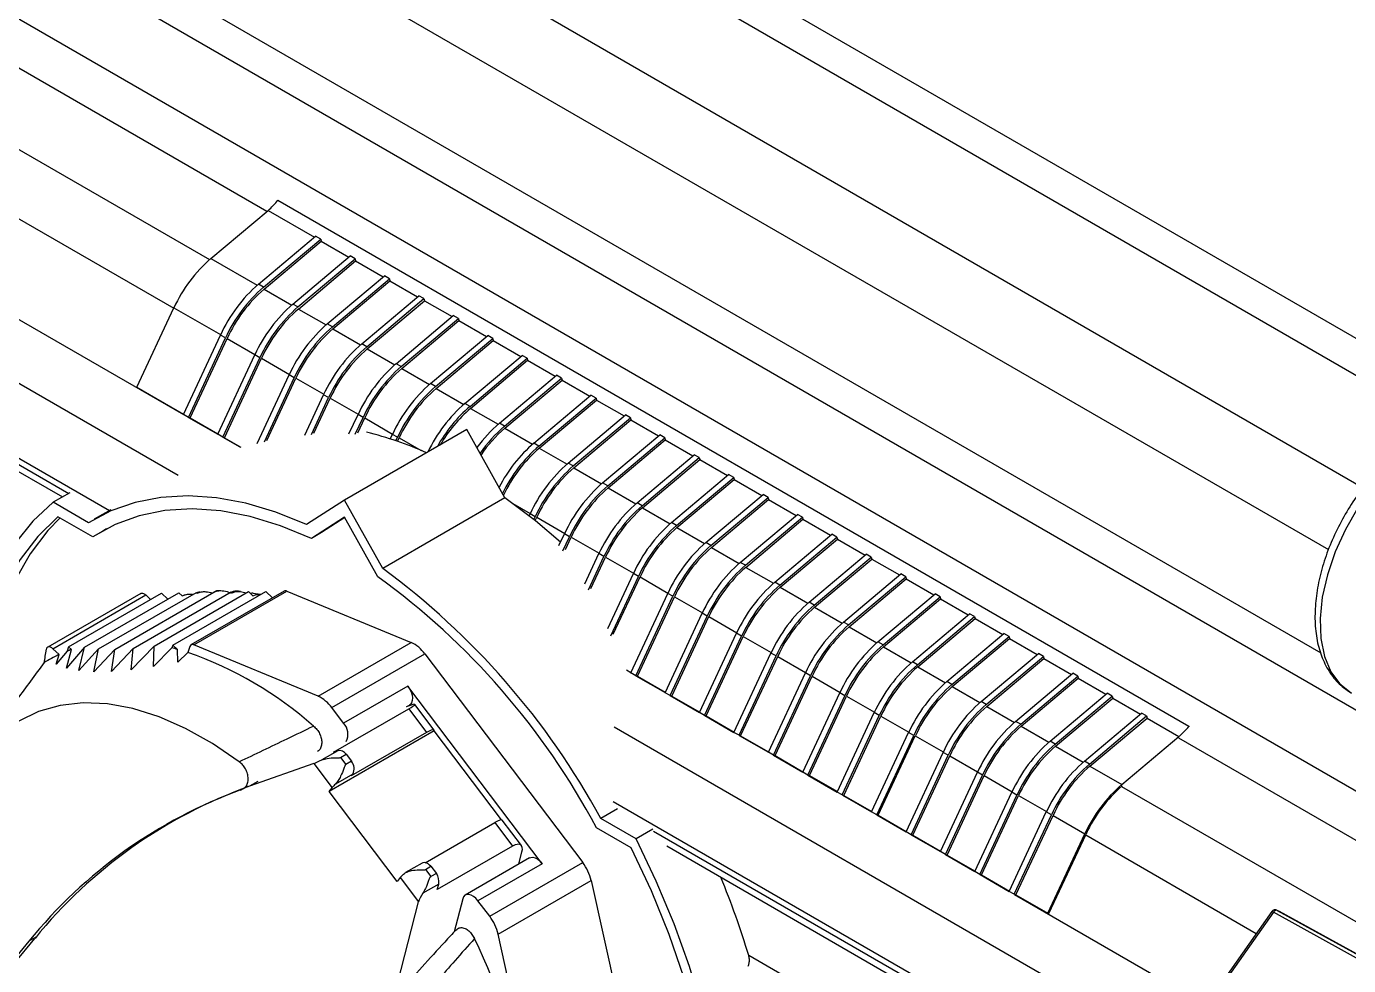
# Model space of a CAD drawing. Extents: x 7 to 135, y 3 to 97.
# Drawn here: x 16.406 to 21.024, y 72.544 to 75.824 of the extents above; entities that cross this region are included whole.
import ezdxf

# ---------------------------------------------------------------- set-up
doc = ezdxf.new("R2010")
doc.units = 0
doc.header["$MEASUREMENT"] = 0
doc.layers.add('OBJECT', color=7, linetype='CONTINUOUS')

msp = doc.modelspace()

# ---------------------------------------------------------------- linework, layer by layer
at = {"layer": 'OBJECT'}
for p, q in [((16.8115, 77.1811), (21.9906, 74.1913)), ((16.7333, 77.0979), (21.3608, 74.4265)), ((16.4064, 76.9082), (21.0756, 74.2128)), ((16.2023, 76.7402), (20.9545, 73.9969)), ((15.756, 76.4933), (21.405, 73.2322)), ((15.9724, 76.4964), (20.9276, 73.6358)), ((15.6568, 76.2675), (21.3, 73.0098)), ((15.57, 76.1456), (17.246, 75.1781)), ((15.3708, 75.9759), (17.0453, 75.0092)), ((15.2454, 75.8066), (16.9204, 74.8397)), ((15.1177, 75.5289), (16.9541, 74.4688)), ((14.9821, 75.3848), (16.9359, 74.2568)), ((14.8602, 75.193), (16.6958, 74.1334)), ((17.2846, 75.2166), (20.4666, 73.3797)), ((14.8603, 75.1707), (16.5536, 74.1932)), ((17.0503, 75.0135), (17.2499, 75.1813)), ((17.2499, 75.1813), (17.4119, 75.0878)), ((14.8758, 75.1365), (16.5318, 74.1806)), ((17.2166, 74.9236), (17.4162, 75.0915)), ((17.4339, 75.0812), (17.4162, 75.0915)), ((17.2343, 74.9134), (17.4339, 75.0812)), ((17.2359, 74.9063), (17.4355, 75.0742)), ((17.4339, 75.0812), (17.4355, 75.0742)), ((17.4355, 75.0742), (17.5321, 75.0184)), ((17.0503, 75.0135), (17.2123, 74.9199)), ((17.3368, 74.8542), (17.5364, 75.0221)), ((17.3545, 74.844), (17.5541, 75.0119)), ((17.3561, 74.8369), (17.5557, 75.0048)), ((17.5541, 75.0119), (17.5364, 75.0221)), ((17.5541, 75.0119), (17.5557, 75.0048)), ((17.5557, 75.0048), (17.6523, 74.949)), ((17.457, 74.7848), (17.6566, 74.9527)), ((17.6743, 74.9425), (17.6566, 74.9527)), ((17.2343, 74.9134), (17.2166, 74.9236)), ((17.2359, 74.9063), (17.3325, 74.8505)), ((17.4747, 74.7746), (17.6743, 74.9425)), ((17.4763, 74.7676), (17.6759, 74.9354)), ((17.6743, 74.9425), (17.6759, 74.9354)), ((17.6759, 74.9354), (17.7725, 74.8796)), ((17.5772, 74.7154), (17.7769, 74.8833)), ((17.5949, 74.7052), (17.7945, 74.8731)), ((17.5965, 74.6982), (17.7961, 74.866)), ((17.7945, 74.8731), (17.7769, 74.8833)), ((17.7945, 74.8731), (17.7961, 74.866)), ((17.7961, 74.866), (17.8927, 74.8102)), ((16.7918, 74.5641), (16.9212, 74.8413)), ((16.9212, 74.8413), (17.084, 74.7473)), ((17.3545, 74.844), (17.3368, 74.8542)), ((17.3561, 74.8369), (17.4527, 74.7811)), ((17.6974, 74.646), (17.8971, 74.8139)), ((17.9147, 74.8037), (17.8971, 74.8139)), ((17.4747, 74.7746), (17.457, 74.7848)), ((17.4763, 74.7676), (17.5729, 74.7118)), ((17.7151, 74.6358), (17.9147, 74.8037)), ((17.7167, 74.6288), (17.9163, 74.7966)), ((17.9147, 74.8037), (17.9163, 74.7966)), ((17.9163, 74.7966), (18.0129, 74.7408)), ((16.9541, 74.4687), (17.0834, 74.7459)), ((16.9717, 74.4585), (17.1011, 74.7357)), ((16.9774, 74.4569), (17.1068, 74.7342)), ((17.1011, 74.7357), (17.0834, 74.7459)), ((17.1068, 74.7342), (17.2043, 74.6779)), ((17.8177, 74.5766), (18.0173, 74.7445)), ((17.8353, 74.5664), (18.0349, 74.7343)), ((17.8369, 74.5594), (18.0365, 74.7272)), ((18.0349, 74.7343), (18.0173, 74.7445)), ((18.0349, 74.7343), (18.0365, 74.7272)), ((18.0365, 74.7272), (18.1331, 74.6714)), ((17.0743, 74.3993), (17.2036, 74.6765)), ((17.2213, 74.6663), (17.2036, 74.6765)), ((17.5949, 74.7052), (17.5772, 74.7154)), ((17.5965, 74.6982), (17.6932, 74.6424)), ((17.9379, 74.5072), (18.1375, 74.6751)), ((18.1552, 74.6649), (18.1375, 74.6751)), ((17.092, 74.3891), (17.2213, 74.6663)), ((17.0976, 74.3875), (17.227, 74.6648)), ((17.227, 74.6648), (17.3245, 74.6085)), ((17.7151, 74.6358), (17.6974, 74.646)), ((17.7167, 74.6288), (17.8134, 74.573)), ((17.9555, 74.497), (18.1552, 74.6649)), ((17.9571, 74.49), (18.1567, 74.6578)), ((18.1552, 74.6649), (18.1567, 74.6578)), ((18.1567, 74.6578), (18.2534, 74.602)), ((17.2118, 74.3671), (17.3238, 74.6071)), ((17.2371, 74.3731), (17.3415, 74.5969)), ((17.2458, 74.3781), (17.3472, 74.5954)), ((17.3415, 74.5969), (17.3238, 74.6071)), ((17.3472, 74.5954), (17.4447, 74.5391)), ((18.0581, 74.4378), (18.2577, 74.6057)), ((18.0758, 74.4276), (18.2754, 74.5955)), ((18.0773, 74.4206), (18.2769, 74.5884)), ((18.2754, 74.5955), (18.2577, 74.6057)), ((18.2754, 74.5955), (18.2769, 74.5884)), ((18.2769, 74.5884), (18.3736, 74.5327)), ((16.7918, 74.5641), (16.9547, 74.47)), ((17.378, 74.3961), (17.444, 74.5377)), ((17.4617, 74.5275), (17.444, 74.5377)), ((17.8353, 74.5664), (17.8177, 74.5766)), ((17.8369, 74.5594), (17.9336, 74.5036)), ((18.1783, 74.3684), (18.3779, 74.5363)), ((18.3956, 74.5261), (18.3779, 74.5363)), ((17.4014, 74.3982), (17.4617, 74.5275)), ((17.4102, 74.4033), (17.4674, 74.526)), ((17.4674, 74.526), (17.5649, 74.4697)), ((17.9555, 74.497), (17.9379, 74.5072)), ((18.196, 74.3582), (18.3956, 74.5261)), ((18.1975, 74.3512), (18.3971, 74.519)), ((18.3956, 74.5261), (18.3971, 74.519)), ((18.3971, 74.519), (18.4938, 74.4633)), ((16.9717, 74.4585), (16.9541, 74.4687)), ((16.9774, 74.4569), (16.9717, 74.4585)), ((16.9722, 74.4583), (17.0743, 74.3994)), ((16.9774, 74.4569), (17.0749, 74.4006)), ((17.5327, 74.4006), (17.5642, 74.4683)), ((17.5545, 74.3994), (17.5819, 74.4581)), ((17.5633, 74.4045), (17.5876, 74.4566)), ((17.5819, 74.4581), (17.5642, 74.4683)), ((17.5876, 74.4566), (17.6851, 74.4003)), ((17.9571, 74.49), (18.0538, 74.4342)), ((18.2985, 74.299), (18.4981, 74.4669)), ((18.3162, 74.2888), (18.5158, 74.4567)), ((18.3177, 74.2818), (18.5174, 74.4496)), ((18.5158, 74.4567), (18.4981, 74.4669)), ((18.5158, 74.4567), (18.5174, 74.4496)), ((18.5174, 74.4496), (18.614, 74.3939)), ((17.092, 74.3891), (17.0743, 74.3993)), ((17.9446, 74.416), (17.5175, 74.1695)), ((17.6771, 74.3832), (17.6845, 74.399)), ((17.7021, 74.3888), (17.6845, 74.399)), ((18.0775, 74.1775), (17.9446, 74.416)), ((18.0758, 74.4276), (18.0581, 74.4378)), ((18.0773, 74.4206), (18.174, 74.3648)), ((17.0976, 74.3875), (17.092, 74.3891)), ((17.0924, 74.3889), (17.1509, 74.3552)), ((17.0976, 74.3875), (17.1553, 74.3542)), ((17.6965, 74.3767), (17.7021, 74.3888)), ((17.7021, 74.3748), (17.7078, 74.3872)), ((17.7078, 74.3872), (17.7843, 74.343)), ((18.196, 74.3582), (18.1783, 74.3684)), ((18.4187, 74.2297), (18.6183, 74.3975)), ((18.4364, 74.2194), (18.636, 74.3873)), ((18.438, 74.2124), (18.6376, 74.3802)), ((18.636, 74.3873), (18.6183, 74.3975)), ((18.636, 74.3873), (18.6376, 74.3802)), ((18.6376, 74.3802), (18.7342, 74.3245)), ((18.1975, 74.3512), (18.2942, 74.2954)), ((18.5389, 74.1603), (18.7385, 74.3281)), ((18.5566, 74.1501), (18.7562, 74.3179)), ((18.5582, 74.143), (18.7578, 74.3109)), ((18.7562, 74.3179), (18.7385, 74.3281)), ((18.7562, 74.3179), (18.7578, 74.3109)), ((18.7578, 74.3109), (18.8544, 74.2551)), ((18.3162, 74.2888), (18.2985, 74.299)), ((18.3177, 74.2818), (18.4144, 74.226)), ((18.4364, 74.2194), (18.4187, 74.2297)), ((18.6591, 74.0909), (18.8587, 74.2587)), ((18.6768, 74.0807), (18.8764, 74.2485)), ((18.6784, 74.0736), (18.878, 74.2415)), ((18.8764, 74.2485), (18.8587, 74.2587)), ((18.8764, 74.2485), (18.878, 74.2415)), ((18.878, 74.2415), (18.9746, 74.1857)), ((16.5575, 74.1954), (16.4995, 74.1619)), ((17.5175, 74.1695), (17.3846, 74.0845)), ((17.6504, 73.931), (17.5175, 74.1695)), ((18.0775, 74.1775), (17.6504, 73.931)), ((18.438, 74.2124), (18.5346, 74.1566)), ((18.7793, 74.0215), (18.9789, 74.1893)), ((18.797, 74.0113), (18.9966, 74.1791)), ((18.7986, 74.0042), (18.9982, 74.1721)), ((18.9966, 74.1791), (18.9789, 74.1893)), ((18.9966, 74.1791), (18.9982, 74.1721)), ((18.9982, 74.1721), (19.0948, 74.1163)), ((16.6228, 74.0907), (16.4995, 74.1619)), ((16.7007, 74.1362), (16.6426, 74.1026)), ((18.1049, 74.158), (18.1659, 74.1227)), ((18.1622, 74.1147), (18.1653, 74.1214)), ((18.183, 74.1112), (18.1653, 74.1214)), ((18.5566, 74.1501), (18.5389, 74.1603)), ((18.5582, 74.143), (18.6548, 74.0872)), ((16.6381, 74.0411), (16.5161, 74.1115)), ((17.5175, 74.1102), (17.4012, 74.0358)), ((17.5184, 74.1086), (17.4366, 74.0562)), ((17.6338, 73.9015), (17.5175, 74.1102)), ((18.1785, 74.1017), (18.183, 74.1112)), ((18.1832, 74.098), (18.1887, 74.1096)), ((18.1887, 74.1096), (18.2861, 74.0533)), ((18.6768, 74.0807), (18.6591, 74.0909)), ((18.8995, 73.9521), (19.0991, 74.1199)), ((18.9172, 73.9419), (19.1168, 74.1097)), ((18.9188, 73.9348), (19.1184, 74.1027)), ((19.1168, 74.1097), (19.0991, 74.1199)), ((19.1168, 74.1097), (19.1184, 74.1027)), ((19.1184, 74.1027), (19.215, 74.0469)), ((16.6734, 74.0615), (16.6381, 74.0411)), ((16.6854, 74.0692), (16.6734, 74.0615)), ((17.4366, 74.0562), (17.4012, 74.0358)), ((18.2662, 74.0106), (18.2855, 74.052)), ((18.2801, 73.9924), (18.3032, 74.0418)), ((18.3032, 74.0418), (18.2855, 74.052)), ((18.2889, 73.9975), (18.3089, 74.0402)), ((18.3089, 74.0402), (18.4063, 73.9839)), ((18.6784, 74.0736), (18.775, 74.0178)), ((19.0197, 73.8827), (19.2193, 74.0505)), ((19.0374, 73.8725), (19.237, 74.0403)), ((19.039, 73.8654), (19.2386, 74.0333)), ((19.237, 74.0403), (19.2193, 74.0505)), ((19.237, 74.0403), (19.2386, 74.0333)), ((19.2386, 74.0333), (19.3352, 73.9775)), ((18.3567, 73.8774), (18.4057, 73.9826)), ((18.4234, 73.9724), (18.4057, 73.9826)), ((18.797, 74.0113), (18.7793, 74.0215)), ((18.7986, 74.0042), (18.8952, 73.9484)), ((18.3691, 73.856), (18.4234, 73.9724)), ((18.3779, 73.8611), (18.4291, 73.9708)), ((18.4291, 73.9708), (18.5265, 73.9146)), ((18.9172, 73.9419), (18.8995, 73.9521)), ((19.1399, 73.8133), (19.3396, 73.9811)), ((19.1576, 73.8031), (19.3572, 73.9709)), ((19.1592, 73.796), (19.3588, 73.9639)), ((19.3572, 73.9709), (19.3396, 73.9811)), ((19.3572, 73.9709), (19.3588, 73.9639)), ((19.3588, 73.9639), (19.4554, 73.9081)), ((18.4364, 73.7212), (18.5259, 73.9132)), ((18.4471, 73.6961), (18.5436, 73.903)), ((18.4559, 73.7012), (18.5493, 73.9014)), ((18.5436, 73.903), (18.5259, 73.9132)), ((18.5493, 73.9014), (18.6468, 73.8452)), ((18.9188, 73.9348), (19.0154, 73.879)), ((19.2602, 73.7439), (19.4598, 73.9117)), ((19.2778, 73.7337), (19.4774, 73.9015)), ((19.2794, 73.7266), (19.479, 73.8945)), ((19.4774, 73.9015), (19.4598, 73.9117)), ((19.4774, 73.9015), (19.479, 73.8945)), ((19.479, 73.8945), (19.5756, 73.8387)), ((16.8052, 73.8436), (16.4802, 73.656)), ((16.5529, 73.6574), (16.8779, 73.845)), ((16.609, 73.6557), (16.9387, 73.846)), ((16.6577, 73.6497), (16.9995, 73.847)), ((16.7144, 73.6483), (17.0603, 73.848)), ((16.7792, 73.6516), (17.1211, 73.849)), ((16.8522, 73.6597), (17.1819, 73.85)), ((16.8779, 73.845), (16.9003, 73.8238)), ((16.9177, 73.6633), (17.2427, 73.851)), ((16.9387, 73.846), (16.95, 73.8353)), ((17.3059, 73.8518), (16.9808, 73.6642)), ((16.9909, 73.6642), (17.3159, 73.8518)), ((16.9995, 73.847), (17.0025, 73.8441)), ((17.0207, 73.8481), (17.0113, 73.847)), ((17.0837, 73.8523), (17.0761, 73.8524)), ((17.1211, 73.849), (17.1245, 73.8457)), ((17.1819, 73.85), (17.197, 73.8357)), ((17.2427, 73.851), (17.266, 73.8288)), ((17.3159, 73.8518), (17.7496, 73.6725)), ((18.5168, 73.5665), (18.6461, 73.8438)), ((18.6638, 73.8336), (18.6461, 73.8438)), ((19.0374, 73.8725), (19.0197, 73.8827)), ((19.039, 73.8654), (19.1357, 73.8096)), ((16.4981, 73.6507), (16.8231, 73.8383)), ((16.8231, 73.8383), (16.8395, 73.8228)), ((16.963, 73.8393), (16.956, 73.8373)), ((17.2232, 73.8397), (17.1983, 73.8434)), ((18.5345, 73.5563), (18.6638, 73.8336)), ((18.5401, 73.5548), (18.6695, 73.832)), ((18.6695, 73.832), (18.767, 73.7758)), ((19.1576, 73.8031), (19.1399, 73.8133)), ((19.3804, 73.6745), (19.58, 73.8423)), ((19.398, 73.6643), (19.5977, 73.8321)), ((19.3996, 73.6572), (19.5992, 73.8251)), ((19.5977, 73.8321), (19.58, 73.8423)), ((19.5977, 73.8321), (19.5992, 73.8251)), ((19.5992, 73.8251), (19.6958, 73.7693)), ((18.637, 73.4971), (18.7663, 73.7744)), ((18.6547, 73.4869), (18.784, 73.7642)), ((18.6604, 73.4854), (18.7897, 73.7626)), ((18.784, 73.7642), (18.7663, 73.7744)), ((18.7897, 73.7626), (18.8872, 73.7064)), ((19.1592, 73.796), (19.2559, 73.7402)), ((19.5006, 73.6051), (19.7002, 73.773)), ((19.5182, 73.5949), (19.7179, 73.7627)), ((19.5198, 73.5878), (19.7194, 73.7557)), ((19.7179, 73.7627), (19.7002, 73.773)), ((19.7179, 73.7627), (19.7194, 73.7557)), ((19.7194, 73.7557), (19.8161, 73.6999)), ((18.7572, 73.4278), (18.8865, 73.705)), ((18.9042, 73.6948), (18.8865, 73.705)), ((19.2778, 73.7337), (19.2602, 73.7439)), ((19.2794, 73.7266), (19.3761, 73.6708)), ((16.8522, 73.6597), (16.772, 73.5773)), ((16.8496, 73.588), (16.8522, 73.6597)), ((16.9177, 73.6633), (16.9144, 73.6534)), ((16.9335, 73.6483), (16.9177, 73.6633)), ((17.4246, 73.4849), (16.9909, 73.6642)), ((17.4246, 73.4849), (17.7496, 73.6725)), ((18.7749, 73.4176), (18.9042, 73.6948)), ((18.7806, 73.416), (18.9099, 73.6932)), ((18.9099, 73.6932), (19.0074, 73.637)), ((19.398, 73.6643), (19.3804, 73.6745)), ((19.6208, 73.5357), (19.8204, 73.7036)), ((19.6385, 73.5255), (19.8381, 73.6934)), ((19.64, 73.5184), (19.8396, 73.6863)), ((19.8381, 73.6934), (19.8204, 73.7036)), ((19.8381, 73.6934), (19.8396, 73.6863)), ((19.8396, 73.6863), (19.9363, 73.6305)), ((16.5198, 73.6302), (16.4981, 73.6507)), ((16.5478, 73.642), (16.5096, 73.5963)), ((16.5096, 73.5963), (16.5198, 73.6302)), ((16.609, 73.6557), (16.5456, 73.583)), ((16.5456, 73.583), (16.5632, 73.6476)), ((16.5529, 73.6574), (16.5478, 73.642)), ((16.5632, 73.6476), (16.5529, 73.6574)), ((16.5896, 73.5743), (16.609, 73.6557)), ((16.6577, 73.6497), (16.5896, 73.5743)), ((16.642, 73.5704), (16.6577, 73.6497)), ((16.7144, 73.6483), (16.642, 73.5704)), ((16.7792, 73.6516), (16.7028, 73.5714)), ((16.7028, 73.5714), (16.7144, 73.6483)), ((16.772, 73.5773), (16.7792, 73.6516)), ((16.9144, 73.6534), (16.8496, 73.588)), ((16.9352, 73.6033), (16.9335, 73.6483)), ((16.9696, 73.6375), (16.9352, 73.6033)), ((16.9765, 73.6585), (16.9696, 73.6375)), ((17.4728, 73.4449), (17.7978, 73.6325)), ((17.7978, 73.6325), (18.3492, 72.9039)), ((18.8774, 73.3584), (19.0067, 73.6356)), ((18.8951, 73.3482), (19.0244, 73.6254)), ((18.9008, 73.3466), (19.0301, 73.6238)), ((19.0244, 73.6254), (19.0067, 73.6356)), ((19.0301, 73.6238), (19.1276, 73.5676)), ((19.3996, 73.6572), (19.4963, 73.6014)), ((19.741, 73.4663), (19.9406, 73.6342)), ((19.7587, 73.4561), (19.9583, 73.624)), ((19.7602, 73.4491), (19.9598, 73.6169)), ((19.9583, 73.624), (19.9406, 73.6342)), ((19.9583, 73.624), (19.9598, 73.6169)), ((19.9598, 73.6169), (20.0565, 73.5611)), ((18.5018, 73.5769), (18.5174, 73.5679)), ((18.5152, 73.5676), (18.5168, 73.5667)), ((18.5345, 73.5563), (18.5168, 73.5665)), ((19.5182, 73.5949), (19.5006, 73.6051)), ((19.5198, 73.5878), (19.6165, 73.532)), ((18.5401, 73.5548), (18.5345, 73.5563)), ((18.5349, 73.5562), (18.637, 73.4973)), ((18.5401, 73.5548), (18.6376, 73.4985)), ((18.9976, 73.289), (19.1269, 73.5662)), ((19.0153, 73.2788), (19.1446, 73.556)), ((19.021, 73.2772), (19.1503, 73.5545)), ((19.1446, 73.556), (19.1269, 73.5662)), ((19.1503, 73.5545), (19.2478, 73.4982)), ((19.6385, 73.5255), (19.6208, 73.5357)), ((19.8612, 73.3969), (20.0608, 73.5648)), ((19.8789, 73.3867), (20.0785, 73.5546)), ((19.8804, 73.3797), (20.0801, 73.5475)), ((20.0785, 73.5546), (20.0608, 73.5648)), ((20.0785, 73.5546), (20.0801, 73.5475)), ((20.0801, 73.5475), (20.1767, 73.4917)), ((17.7381, 73.52), (17.5139, 73.3906)), ((18.2074, 72.9), (17.7381, 73.52)), ((18.6547, 73.4869), (18.637, 73.4971)), ((18.6604, 73.4854), (18.6547, 73.4869)), ((18.6551, 73.4868), (18.7572, 73.4279)), ((18.6604, 73.4854), (18.7578, 73.4291)), ((19.1178, 73.2196), (19.2472, 73.4968)), ((19.1355, 73.2094), (19.2648, 73.4866)), ((19.1412, 73.2078), (19.2705, 73.4851)), ((19.2648, 73.4866), (19.2472, 73.4968)), ((19.2705, 73.4851), (19.368, 73.4288)), ((19.64, 73.5184), (19.7367, 73.4626)), ((19.9814, 73.3275), (20.181, 73.4954)), ((19.9991, 73.3173), (20.1987, 73.4852)), ((20.0007, 73.3103), (20.2003, 73.4781)), ((20.1987, 73.4852), (20.181, 73.4954)), ((20.1987, 73.4852), (20.2003, 73.4781)), ((20.2003, 73.4781), (20.2969, 73.4223)), ((17.5139, 73.3906), (17.4728, 73.4449)), ((17.4782, 73.289), (17.7412, 73.4408)), ((17.7493, 73.4534), (17.7327, 73.4475)), ((17.7352, 73.4484), (17.744, 73.4535)), ((17.7412, 73.4408), (17.8039, 73.3581)), ((17.8298, 73.3667), (17.7621, 73.4562)), ((19.7587, 73.4561), (19.741, 73.4663)), ((19.7602, 73.4491), (19.8569, 73.3933)), ((18.7749, 73.4176), (18.7572, 73.4278)), ((18.7806, 73.416), (18.7749, 73.4176)), ((18.7753, 73.4174), (18.8774, 73.3585)), ((18.7806, 73.416), (18.878, 73.3597)), ((19.238, 73.1502), (19.3674, 73.4274)), ((19.2557, 73.14), (19.385, 73.4172)), ((19.2614, 73.1384), (19.3907, 73.4157)), ((19.385, 73.4172), (19.3674, 73.4274)), ((19.3907, 73.4157), (19.4882, 73.3594)), ((19.8789, 73.3867), (19.8612, 73.3969)), ((20.1016, 73.2581), (20.3012, 73.426)), ((20.1193, 73.2479), (20.3189, 73.4158)), ((20.1209, 73.2409), (20.3205, 73.4087)), ((20.3189, 73.4158), (20.3012, 73.426)), ((20.3189, 73.4158), (20.3205, 73.4087)), ((20.3205, 73.4087), (20.4318, 73.3444)), ((17.83, 73.364), (17.4629, 73.1521)), ((17.8039, 73.3581), (17.5408, 73.2062)), ((18.065, 73.0535), (17.83, 73.364)), ((18.4588, 73.3777), (20.8226, 72.0131)), ((18.8951, 73.3482), (18.8774, 73.3584)), ((18.9008, 73.3466), (18.8951, 73.3482)), ((18.8955, 73.348), (18.9977, 73.2891)), ((18.9008, 73.3466), (18.9982, 73.2903)), ((19.3582, 73.0808), (19.4876, 73.358)), ((19.3759, 73.0706), (19.5053, 73.3478)), ((19.3816, 73.069), (19.5109, 73.3463)), ((19.5053, 73.3478), (19.4876, 73.358)), ((19.5109, 73.3463), (19.6084, 73.29)), ((19.8804, 73.3797), (19.9771, 73.3239)), ((20.2322, 73.1766), (20.4318, 73.3444)), ((20.4305, 73.3397), (21.2402, 72.8723)), ((20.4666, 73.3797), (20.4676, 73.3781)), ((17.4937, 73.2945), (17.4379, 73.2623)), ((17.4937, 73.2945), (17.4782, 73.289)), ((19.9991, 73.3173), (19.9814, 73.3275)), ((20.0007, 73.3103), (20.0973, 73.2545)), ((17.4095, 73.2504), (17.1847, 73.1702)), ((17.4095, 73.2504), (17.4738, 73.1654)), ((17.5033, 73.2711), (17.5228, 73.2823)), ((17.5033, 73.2711), (17.5221, 73.2463)), ((17.5415, 73.2575), (17.5221, 73.2463)), ((17.5228, 73.2823), (17.5415, 73.2575)), ((19.0153, 73.2788), (18.9976, 73.289)), ((19.021, 73.2772), (19.0153, 73.2788)), ((19.0157, 73.2786), (19.1179, 73.2197)), ((19.021, 73.2772), (19.1184, 73.2209)), ((19.4784, 73.0114), (19.6078, 73.2886)), ((19.4961, 73.0012), (19.6255, 73.2784)), ((19.5018, 72.9996), (19.6312, 73.2769)), ((19.6255, 73.2784), (19.6078, 73.2886)), ((19.6312, 73.2769), (19.7286, 73.2206)), ((20.1193, 73.2479), (20.1016, 73.2581)), ((17.5463, 73.2129), (17.4858, 73.1779)), ((17.5408, 73.2062), (17.5463, 73.2129)), ((19.1355, 73.2094), (19.1178, 73.2196)), ((19.1412, 73.2078), (19.1355, 73.2094)), ((19.136, 73.2092), (19.2381, 73.1503)), ((19.1412, 73.2078), (19.2387, 73.1515)), ((19.5986, 72.942), (19.728, 73.2192)), ((19.6163, 72.9318), (19.7457, 73.209)), ((19.622, 72.9302), (19.7514, 73.2075)), ((19.7457, 73.209), (19.728, 73.2192)), ((19.7514, 73.2075), (19.8488, 73.1512)), ((20.1209, 73.2409), (20.2322, 73.1766)), ((17.2146, 73.1875), (17.1847, 73.1702)), ((17.4629, 73.1521), (17.4738, 73.1654)), ((17.7006, 72.8379), (17.4629, 73.1521)), ((20.2313, 73.1699), (21.1484, 72.6405)), ((18.4552, 73.1177), (20.906, 71.7029)), ((19.2557, 73.14), (19.238, 73.1502)), ((19.2614, 73.1384), (19.2557, 73.14)), ((19.2562, 73.1398), (19.3583, 73.0809)), ((19.2614, 73.1384), (19.3589, 73.0821)), ((19.7189, 72.8726), (19.8482, 73.1499)), ((19.7365, 72.8624), (19.8659, 73.1396)), ((19.7422, 72.8608), (19.8716, 73.1381)), ((19.8659, 73.1396), (19.8482, 73.1499)), ((19.8716, 73.1381), (19.969, 73.0818)), ((16.9649, 73.0754), (16.9082, 73.0426)), ((18.4703, 73.0912), (18.4122, 73.0577)), ((19.3759, 73.0706), (19.3582, 73.0808)), ((19.3816, 73.069), (19.3759, 73.0706)), ((19.3764, 73.0704), (19.4785, 73.0115)), ((19.3816, 73.069), (19.4791, 73.0127)), ((19.8391, 72.8032), (19.9684, 73.0805)), ((19.8567, 72.793), (19.9861, 73.0703)), ((19.8624, 72.7914), (19.9918, 73.0687)), ((19.9861, 73.0703), (19.9684, 73.0805)), ((19.9918, 73.0687), (20.1031, 73.0044)), ((17.7985, 72.9035), (18.0416, 73.0439)), ((18.0416, 73.0439), (18.1043, 72.9612)), ((18.1352, 72.9631), (18.0675, 73.0525)), ((18.5189, 72.9553), (18.3969, 73.0257)), ((18.5355, 72.9865), (18.4122, 73.0577)), ((18.5936, 73.02), (18.5355, 72.9865)), ((18.5969, 73.0136), (20.906, 71.6806)), ((19.4961, 73.0012), (19.4784, 73.0114)), ((19.5018, 72.9996), (19.4961, 73.0012)), ((19.4966, 73.0011), (19.5987, 72.9421)), ((19.5018, 72.9996), (19.5993, 72.9434)), ((19.9738, 72.7271), (20.1031, 73.0044)), ((19.9778, 72.7261), (20.1071, 73.0033)), ((20.1059, 73.0007), (20.702, 72.6566)), ((18.1043, 72.9612), (17.8412, 72.8093)), ((18.1632, 72.92), (17.939, 72.7906)), ((18.1256, 72.8983), (18.1368, 72.9414)), ((18.6425, 72.9621), (20.9216, 71.6464)), ((19.6163, 72.9318), (19.5986, 72.942)), ((19.622, 72.9302), (19.6163, 72.9318)), ((19.6168, 72.9317), (19.7189, 72.8727)), ((19.622, 72.9302), (19.7195, 72.874)), ((17.7878, 72.902), (17.7305, 72.8689)), ((17.7996, 72.8796), (17.8191, 72.8908)), ((17.7996, 72.8796), (17.8184, 72.8548)), ((17.8191, 72.8908), (17.8379, 72.866)), ((18.2074, 72.9), (17.9831, 72.7706)), ((18.0242, 72.7163), (18.3492, 72.9039)), ((17.7116, 72.8513), (17.7006, 72.8379)), ((17.7116, 72.8513), (17.7759, 72.7663)), ((17.8462, 72.8288), (17.7904, 72.7966)), ((17.8379, 72.866), (17.8184, 72.8548)), ((17.8412, 72.8093), (17.8462, 72.8288)), ((18.0538, 72.6535), (18.3788, 72.8412)), ((18.3788, 72.8412), (18.502, 72.2846)), ((19.7365, 72.8624), (19.7189, 72.8726)), ((19.7422, 72.8608), (19.7365, 72.8624)), ((19.737, 72.8623), (19.8391, 72.8033)), ((19.7422, 72.8608), (19.8397, 72.8046)), ((19.8567, 72.793), (19.8391, 72.8032)), ((19.8624, 72.7914), (19.8567, 72.793)), ((19.8572, 72.7929), (20.5285, 72.4053)), ((19.8624, 72.7914), (19.9738, 72.7271)), ((17.7033, 72.485), (17.7759, 72.7663)), ((17.9298, 72.7773), (17.8998, 72.6615)), ((18.0242, 72.7163), (17.9831, 72.7706)), ((20.775, 72.737), (21.1103, 72.5529)), ((20.7834, 72.7326), (20.775, 72.737)), ((19.9778, 72.7261), (19.9738, 72.7271)), ((20.7556, 72.7325), (20.5313, 72.4148)), ((20.7614, 72.7303), (20.5371, 72.4125)), ((21.0967, 72.5462), (20.7614, 72.7303)), ((21.1114, 72.5525), (20.7834, 72.7326)), ((16.4392, 72.6433), (16.4143, 72.629)), ((18.1769, 72.097), (18.0538, 72.6535)), ((16.4143, 72.629), (16.2485, 72.4275)), ((16.3648, 72.553), (16.4359, 72.6393)), ((21.0234, 71.3699), (18.929, 72.579))]:
    msp.add_line(p, q, dxfattribs=at)
at = {"layer": 'OBJECT', "flags": 128}
for points in [[(21.5614, 74.41), (21.5143, 74.4289), (21.4614, 74.4347), (21.404, 74.4275), (21.3437, 74.4073), (21.2822, 74.3747), (21.221, 74.3306), (21.162, 74.2762), (21.1066, 74.213), (21.0565, 74.1427), (21.0129, 74.0673), (20.9771, 73.9887), (20.9501, 73.9092), (20.9325, 73.8308), (20.9249, 73.7558), (20.9274, 73.6862), (20.9401, 73.6239), (20.9625, 73.5705), (20.994, 73.5276), (21.0338, 73.4963)], [(17.3846, 74.0845), (17.2775, 74.1274), (17.1722, 74.1586), (17.0696, 74.1777), (16.9705, 74.1846), (16.8755, 74.1792), (16.7854, 74.1617), (16.701, 74.1321), (16.6228, 74.0907)], [(18.2719, 74.0227), (18.1846, 74.0968), (18.0775, 74.1775)], [(16.4995, 74.1619), (16.4288, 74.0964), (16.3664, 74.0194), (16.3128, 73.9316), (16.2684, 73.8334), (16.2335, 73.7258), (16.2084, 73.6095), (16.1932, 73.4854), (16.1881, 73.3545), (16.1932, 73.2177), (16.1955, 73.1885)], [(17.4012, 74.0358), (17.2936, 74.0801), (17.1878, 74.1123), (17.0847, 74.1319), (16.9852, 74.1389), (16.89, 74.1333), (16.7999, 74.1149), (16.7157, 74.0841), (16.6381, 74.0411)], [(16.5161, 74.1115), (16.4454, 74.0427), (16.3837, 73.9618), (16.3315, 73.8694), (16.2892, 73.7662), (16.2572, 73.6532), (16.2356, 73.5314), (16.2248, 73.4016), (16.2235, 73.3433)], [(16.5235, 74.1072), (16.4808, 74.0631), (16.4191, 73.9822), (16.3669, 73.8898), (16.3246, 73.7866), (16.2925, 73.6737), (16.271, 73.5518), (16.2602, 73.422), (16.2589, 73.3637)], [(16.8052, 73.8436), (16.8053, 73.8437), (16.8083, 73.8447), (16.8118, 73.8447), (16.8155, 73.8435), (16.8194, 73.8414), (16.8231, 73.8383)], [(16.4981, 73.6507), (16.4943, 73.6538), (16.4905, 73.6559), (16.4867, 73.657), (16.4833, 73.6571), (16.4803, 73.656), (16.4778, 73.654), (16.4761, 73.651), (16.4752, 73.6472)], [(17.7381, 73.52), (17.7445, 73.5102), (17.7495, 73.4996), (17.7528, 73.4889), (17.7543, 73.4786), (17.7537, 73.4693), (17.7513, 73.4615), (17.747, 73.4557), (17.744, 73.4535)], [(17.1491, 73.256), (17.0558, 73.3195), (16.9621, 73.372), (16.8691, 73.4128), (16.7778, 73.4415), (16.6891, 73.4579), (16.604, 73.4617), (16.5235, 73.4529), (16.4484, 73.4316), (16.3795, 73.398)], [(17.83, 73.364), (17.8301, 73.366), (17.8291, 73.3673), (17.8271, 73.3677), (17.8241, 73.3673), (17.8202, 73.3661), (17.8155, 73.3641), (17.81, 73.3614), (17.8039, 73.3581)], [(18.5355, 71.0122), (18.6062, 71.0777), (18.6686, 71.1546), (18.7222, 71.2425), (18.7666, 71.3407), (18.8015, 71.4483), (18.8266, 71.5646), (18.8418, 71.6887), (18.8469, 71.8196), (18.8418, 71.9564), (18.8266, 72.098), (18.8015, 72.2433), (18.7666, 72.3912), (18.7222, 72.5407), (18.6686, 72.6904), (18.6062, 72.8394), (18.5355, 72.9865)], [(18.1632, 72.92), (18.168, 72.9219), (18.1754, 72.9222), (18.1834, 72.92), (18.1918, 72.9153), (18.1999, 72.9085), (18.2074, 72.9)], [(18.5189, 71.0626), (18.5896, 71.1314), (18.6513, 71.2123), (18.7035, 71.3047), (18.7458, 71.4078), (18.7778, 71.5208), (18.7994, 71.6427), (18.8102, 71.7725), (18.8102, 71.9091), (18.7994, 72.0514), (18.7778, 72.1981), (18.7458, 72.3481), (18.7035, 72.5001), (18.6513, 72.6528), (18.5896, 72.8049), (18.5189, 72.9553)], [(17.8191, 72.8908), (17.8144, 72.8953), (17.8094, 72.899), (17.8045, 72.9017), (17.7996, 72.9033), (17.795, 72.9038), (17.7908, 72.9032), (17.7878, 72.902)], [(17.9831, 72.7706), (17.9756, 72.7791), (17.9675, 72.7859), (17.9592, 72.7905), (17.9511, 72.7927), (17.9438, 72.7925), (17.9376, 72.7897), (17.9328, 72.7845), (17.9298, 72.7773)], [(20.775, 72.737), (20.7736, 72.7376), (20.7719, 72.7377), (20.7702, 72.7374), (20.7684, 72.7366), (20.7665, 72.7355), (20.7647, 72.7341), (20.763, 72.7323), (20.7614, 72.7303)]]:
    msp.add_lwpolyline(points, dxfattribs=at)
at = {"layer": 'OBJECT'}
for centre, radius, start, end in [((17.07, 75.3936), 0.2783, 310.2758, 320.483), ((17.3829, 74.6296), 0.508, 130.9115, 155.3679), ((17.5599, 74.5274), 0.5242, 130.9115, 155.3679), ((17.5776, 74.5172), 0.5242, 130.9115, 155.3679), ((17.5686, 74.5224), 0.508, 130.9115, 155.3679), ((17.6801, 74.458), 0.5242, 130.9115, 155.3679), ((17.6978, 74.4478), 0.5242, 130.9115, 155.3679), ((17.6888, 74.453), 0.508, 130.9115, 155.3679), ((17.8003, 74.3887), 0.5242, 130.9115, 155.3679), ((17.818, 74.3785), 0.5242, 130.9115, 155.3679), ((17.809, 74.3836), 0.508, 130.9115, 155.3679), ((17.9205, 74.3193), 0.5242, 130.9115, 155.3679), ((17.9382, 74.3091), 0.5242, 130.9115, 155.3679), ((17.9292, 74.3142), 0.508, 130.9115, 155.3679), ((18.0407, 74.2499), 0.5242, 130.9115, 155.3679), ((18.0584, 74.2397), 0.5242, 130.9115, 155.3679), ((18.0494, 74.2449), 0.508, 130.9115, 155.3679), ((18.161, 74.1805), 0.5242, 130.9115, 155.3679), ((18.1786, 74.1703), 0.5242, 130.9115, 155.3679), ((18.1696, 74.1755), 0.508, 130.9115, 155.3679), ((18.2803, 74.1119), 0.523, 130.8999, 154.4555), ((18.2878, 74.1105), 0.5097, 130.6858, 151.1491), ((18.2776, 74.1169), 0.4918, 130.6678, 150.085), ((17.3232, 73.2733), 1.165, 65.6473, 76.5451), ((18.3735, 74.0679), 0.4862, 130.4515, 144.0911), ((18.3937, 74.055), 0.4899, 130.4779, 145.371), ((18.3859, 74.0591), 0.4753, 130.482, 145.5799), ((18.5187, 73.975), 0.5203, 130.8715, 152.5847), ((18.5379, 73.9634), 0.5223, 130.8922, 153.9048), ((18.5294, 73.9681), 0.5068, 130.8993, 154.4117), ((18.6418, 73.9029), 0.5242, 130.9115, 155.3679), ((18.6595, 73.8927), 0.5242, 130.9115, 155.3679), ((18.6504, 73.8979), 0.508, 130.9115, 155.3679), ((18.762, 73.8335), 0.5242, 130.9115, 155.3679), ((18.7797, 73.8233), 0.5242, 130.9115, 155.3679), ((18.7706, 73.8285), 0.508, 130.9115, 155.3679), ((18.8822, 73.7641), 0.5242, 130.9115, 155.3679), ((18.8999, 73.7539), 0.5242, 130.9115, 155.3679), ((18.8908, 73.7591), 0.508, 130.9115, 155.3679), ((19.0024, 73.6947), 0.5242, 130.9115, 155.3679), ((19.0201, 73.6845), 0.5242, 130.9115, 155.3679), ((19.0111, 73.6897), 0.508, 130.9115, 155.3679), ((19.1226, 73.6253), 0.5242, 130.9115, 155.3679), ((19.1403, 73.6151), 0.5242, 130.9115, 155.3679), ((19.1313, 73.6203), 0.508, 130.9115, 155.3679), ((19.2428, 73.5559), 0.5242, 130.9115, 155.3679), ((19.2605, 73.5457), 0.5242, 130.9115, 155.3679), ((16.1188, 71.8111), 2.5817, 28.065, 54.0685), ((16.0747, 71.7876), 2.6602, 28.5181, 53.6782), ((19.2515, 73.5509), 0.508, 130.9115, 155.3679), ((17.3109, 73.8417), 0.0113, 63.6218, 116.3095), ((19.363, 73.4865), 0.5242, 130.9115, 155.3679), ((19.3807, 73.4763), 0.5242, 130.9115, 155.3679), ((19.3717, 73.4815), 0.508, 130.9115, 155.3679), ((19.4832, 73.4171), 0.5242, 130.9115, 155.3679), ((19.5009, 73.4069), 0.5242, 130.9115, 155.3679), ((19.4919, 73.4121), 0.508, 130.9115, 155.3679), ((19.6035, 73.3477), 0.5242, 130.9115, 155.3679), ((19.6211, 73.3375), 0.5242, 130.9115, 155.3679), ((19.6121, 73.3427), 0.508, 130.9115, 155.3679), ((16.986, 73.6556), 0.00988, 60.2652, 163), ((17.6979, 73.5613), 0.1226, 35.4887, 65.1072), ((19.7237, 73.2783), 0.5242, 130.9115, 155.3679), ((19.7413, 73.2681), 0.5242, 130.9115, 155.3679), ((15.9323, 73.7141), 0.547, 348.1826, 352.9766), ((16.716, 73.2044), 0.4689, 114.7434, 121.9788), ((16.7213, 73.192), 0.4823, 109.1354, 111.0804), ((16.7053, 72.8238), 0.8555, 74.5306, 75.8579), ((16.5324, 72.3845), 1.3271, 48.6523, 70.7692), ((19.7323, 73.2733), 0.508, 130.9115, 155.3679), ((19.8439, 73.2089), 0.5242, 130.9115, 155.3679), ((19.8615, 73.1987), 0.5242, 130.9115, 155.3679), ((19.8525, 73.2039), 0.508, 130.9115, 155.3679), ((19.9641, 73.1396), 0.5242, 130.9115, 155.3679), ((19.9818, 73.1293), 0.5242, 130.9115, 155.3679), ((17.3729, 73.3737), 0.1226, 35.4887, 65.1072), ((19.9727, 73.1345), 0.508, 130.9115, 155.3679), ((20.0843, 73.0702), 0.5242, 130.9115, 155.3679), ((20.102, 73.06), 0.5242, 130.9115, 155.3679), ((20.0929, 73.0651), 0.508, 130.9115, 155.3679), ((17.4735, 73.3522), 0.0557, 332.4946, 43.5836), ((20.2045, 73.0008), 0.5242, 130.9115, 155.3679), ((20.2222, 72.9906), 0.5242, 130.9115, 155.3679), ((20.2131, 72.9958), 0.508, 130.9115, 155.3679), ((20.252, 73.5567), 0.2783, 310.2758, 320.483), ((17.4984, 73.265), 0.0299, 35.5027, 98.9981), ((20.3247, 72.9314), 0.5242, 130.9115, 155.3679), ((20.3424, 72.9212), 0.5242, 130.9115, 155.3679), ((20.3333, 72.9264), 0.508, 130.9115, 155.3679), ((17.5086, 73.2314), 0.042, 333.8344, 38.3795), ((20.4449, 72.862), 0.5242, 130.9115, 155.3679), ((20.4626, 72.8518), 0.5242, 130.9115, 155.3679), ((20.4536, 72.857), 0.508, 130.9115, 155.3679), ((17.7444, 71.5499), 1.7127, 110.0398, 140.9461), ((17.7604, 71.5648), 1.7055, 109.7282, 140.9485), ((17.1956, 73.1859), 0.0241, 210.8694, 223.1957), ((17.583, 73.0733), 0.1429, 132.8922, 139.8307), ((20.5649, 72.7927), 0.508, 130.9115, 155.3679), ((20.5586, 72.7963), 0.4967, 130.9115, 155.3679), ((18.2176, 72.8035), 0.1655, 13.133, 37.3183), ((17.7954, 72.8369), 0.0515, 350.9157, 34.4408), ((16.0939, 71.7261), 2.9605, 16.7439, 22.3701), ((20.7679, 72.7239), 0.015, 61.7262, 144.7749), ((17.8926, 72.6159), 0.1655, 13.133, 37.3183), ((20.7556, 72.7238), 0.00871, 48.0165, 90.047), ((16.0601, 71.705), 2.1266, 9.915, 26.0356)]:
    msp.add_arc(centre, radius, start, end, dxfattribs=at)
for centre, major_axis, ratio, start_param, end_param in [((17.7051, 73.4279), (0.0571, 0.0282), 0.087141, 5.355447, 6.926243), ((17.4537, 73.2759), (0.0571, 0.0282), 0.087141, 3.784651, 4.389869), ((18.0177, 73.0148), (0.0498, 0.0377), 0.172669, 0.000002, 0.944453), ((18.0926, 72.9159), (0.0409, 0.0491), 0.417228, 5.560107, 7.130903), ((17.7558, 72.8768), (0.0498, 0.0377), 0.172669, 2.137739, 2.515249), ((17.8201, 72.7918), (0.0409, 0.0491), 0.417228, 1.8133, 2.418514)]:
    msp.add_ellipse(centre, major_axis=major_axis, ratio=ratio, start_param=start_param, end_param=end_param, dxfattribs=at)
for points, knots in [([(21.5621, 74.4096), (21.5526, 74.4146), (21.5276, 74.4275), (21.4828, 74.4389), (21.4286, 74.4412), (21.3717, 74.432), (21.313, 74.4118), (21.2534, 74.3804), (21.1947, 74.3386), (21.1384, 74.2877), (21.0859, 74.229), (21.0383, 74.164), (20.9967, 74.0942), (20.9619, 74.0212), (20.9349, 73.9466), (20.9162, 73.8719), (20.9065, 73.7986), (20.9064, 73.7283), (20.9163, 73.6626), (20.9365, 73.6034), (20.9668, 73.553), (21.0007, 73.5175), (21.0254, 73.5017), (21.0346, 73.4959)], [0, 0, 0, 0, 0.028443, 0.074047, 0.119956, 0.167116, 0.215844, 0.265768, 0.316245, 0.36674, 0.417097, 0.467327, 0.517495, 0.567687, 0.617972, 0.668441, 0.719186, 0.770268, 0.821637, 0.872801, 0.922925, 0.971244, 1, 1, 1, 1]), ([(17.0112, 73.8481), (17.0104, 73.8481), (17.0071, 73.8482), (17.0021, 73.8456), (16.9984, 73.8436)], [0, 0, 0, 0, 0.251527, 1, 1, 1, 1]), ([(17.0025, 73.8441), (17.007, 73.8461), (17.016, 73.85), (17.0348, 73.8505), (17.0478, 73.847), (17.0552, 73.8451)], [0, 0, 0, 0, 0.3002307, 0.5994875, 1, 1, 1, 1]), ([(17.0603, 73.848), (17.0646, 73.8499), (17.0733, 73.8536), (17.0916, 73.8536), (17.1082, 73.8508), (17.1179, 73.8458), (17.1207, 73.8443)], [0, 0, 0, 0, 0.251449, 0.501884, 0.852405, 1, 1, 1, 1]), ([(17.0761, 73.853), (17.0757, 73.8531), (17.073, 73.8538), (17.0672, 73.8517), (17.0619, 73.8489), (17.0603, 73.848)], [0, 0, 0, 0, 0.124599, 0.728611, 1, 1, 1, 1]), ([(17.1381, 73.8511), (17.1366, 73.8514), (17.1328, 73.852), (17.126, 73.8493), (17.1211, 73.8466), (17.1201, 73.8461)], [0, 0, 0, 0, 0.3274365, 0.8596331, 1, 1, 1, 1]), ([(17.1245, 73.8457), (17.1287, 73.8475), (17.137, 73.851), (17.1549, 73.8512), (17.1672, 73.8478), (17.1746, 73.8458)], [0, 0, 0, 0, 0.292094, 0.582705, 1, 1, 1, 1]), ([(17.1534, 73.8501), (17.151, 73.8505), (17.1458, 73.8514), (17.1408, 73.8513), (17.1381, 73.8512)], [0, 0, 0, 0, 0.450965, 1, 1, 1, 1]), ([(17.1985, 73.8442), (17.1979, 73.8445), (17.1958, 73.8456), (17.1919, 73.8442), (17.189, 73.8432)], [0, 0, 0, 0, 0.278003, 1, 1, 1, 1]), ([(16.95, 73.8353), (16.9547, 73.8372), (16.964, 73.8412), (16.9776, 73.8421), (16.9854, 73.8404), (16.9874, 73.84)], [0, 0, 0, 0, 0.426943, 0.852772, 1, 1, 1, 1]), ([(17.197, 73.8357), (17.201, 73.8374), (17.2089, 73.8407), (17.2187, 73.8402), (17.2236, 73.84)], [0, 0, 0, 0, 0.501664, 1, 1, 1, 1]), ([(16.4677, 73.6021), (16.4519, 73.5805), (16.4199, 73.5368), (16.3695, 73.4702), (16.3198, 73.4065), (16.2825, 73.3612), (16.2645, 73.3427), (16.2585, 73.3406), (16.2603, 73.3477), (16.2613, 73.3513)], [0, 0, 0, 0, 0.130862, 0.264593, 0.424792, 0.586021, 0.731882, 0.864042, 1, 1, 1, 1]), ([(17.1491, 73.256), (17.205, 73.2827), (17.2917, 73.3241), (17.3784, 73.3659), (17.4092, 73.3807)], [0, 0, 0, 0, 0.644903, 1, 1, 1, 1]), ([(17.4092, 73.3807), (17.4132, 73.3769), (17.4211, 73.3693), (17.4304, 73.3541), (17.4361, 73.3384), (17.4381, 73.3232), (17.4362, 73.3089), (17.4313, 73.2974), (17.4255, 73.2934), (17.4232, 73.2918)], [0, 0, 0, 0, 0.1429103, 0.2863595, 0.4204593, 0.5547639, 0.7044632, 0.8814679, 1, 1, 1, 1]), ([(17.1749, 73.1736), (17.1771, 73.1785), (17.181, 73.1874), (17.1807, 73.2052), (17.1759, 73.2226), (17.1672, 73.2381), (17.1579, 73.249), (17.1516, 73.254), (17.1491, 73.256)], [0, 0, 0, 0, 0.22779, 0.409597, 0.592555, 0.749112, 0.897698, 1, 1, 1, 1]), ([(17.4379, 73.2623), (17.4442, 73.2644), (17.4584, 73.2693), (17.4784, 73.2698), (17.4925, 73.2696), (17.4995, 73.2696), (17.5022, 73.2707), (17.5033, 73.2711)], [0, 0, 0, 0, 0.2983627, 0.6835139, 0.8466107, 0.9400715, 1, 1, 1, 1]), ([(17.5221, 73.2463), (17.5211, 73.2454), (17.5173, 73.242), (17.5132, 73.2275), (17.5057, 73.2091), (17.4959, 73.1895), (17.4891, 73.1817), (17.4858, 73.1779)], [0, 0, 0, 0, 0.058881, 0.22567, 0.586691, 0.798504, 1, 1, 1, 1]), ([(17.1542, 73.1573), (17.1561, 73.1582), (17.1641, 73.1623), (17.1723, 73.1662), (17.1785, 73.1692)], [0, 0, 0, 0, 0.234141, 1, 1, 1, 1]), ([(17.1574, 73.1589), (17.1627, 73.1616), (17.1695, 73.1651), (17.1739, 73.172), (17.1749, 73.1736)], [0, 0, 0, 0, 0.774399, 1, 1, 1, 1]), ([(17.7235, 72.8638), (17.727, 72.8664), (17.7349, 72.8721), (17.7539, 72.8771), (17.7728, 72.8783), (17.7873, 72.8781), (17.7951, 72.8779), (17.7983, 72.8791), (17.7996, 72.8796)], [0, 0, 0, 0, 0.178035, 0.399407, 0.709891, 0.856186, 0.94068, 1, 1, 1, 1]), ([(17.8184, 72.8548), (17.8174, 72.8539), (17.8136, 72.8505), (17.8095, 72.836), (17.802, 72.8165), (17.7937, 72.8022), (17.7904, 72.7966)], [0, 0, 0, 0, 0.071255, 0.2731, 0.710026, 1, 1, 1, 1]), ([(17.906, 72.6682), (17.8997, 72.6614), (17.8404, 72.5974), (17.7764, 72.5273), (17.7201, 72.4628), (17.7151, 72.4572)], [0, 0, 0, 0, 0.097804, 0.920882, 1, 1, 1, 1]), ([(17.9062, 72.668), (17.9098, 72.6711), (17.9165, 72.6768), (17.9305, 72.6773), (17.9446, 72.6714), (17.9573, 72.6601), (17.9658, 72.6485), (17.9696, 72.6411), (17.971, 72.6384)], [0, 0, 0, 0, 0.223566, 0.413576, 0.604797, 0.767459, 0.917945, 1, 1, 1, 1]), ([(17.971, 72.6384), (17.9483, 72.6129), (17.8844, 72.5411), (17.8213, 72.4684), (17.7807, 72.4215)], [0, 0, 0, 0, 0.355097, 1, 1, 1, 1]), ([(18.9275, 72.5424), (18.9286, 72.5459), (18.9312, 72.5538), (18.9318, 72.5667), (18.9299, 72.575), (18.929, 72.579)], [0, 0, 0, 0, 0.294454, 0.6649352, 1, 1, 1, 1])]:
    msp.add_open_spline(points, degree=3, knots=knots, dxfattribs=at)

doc.saveas('drawing.dxf')
